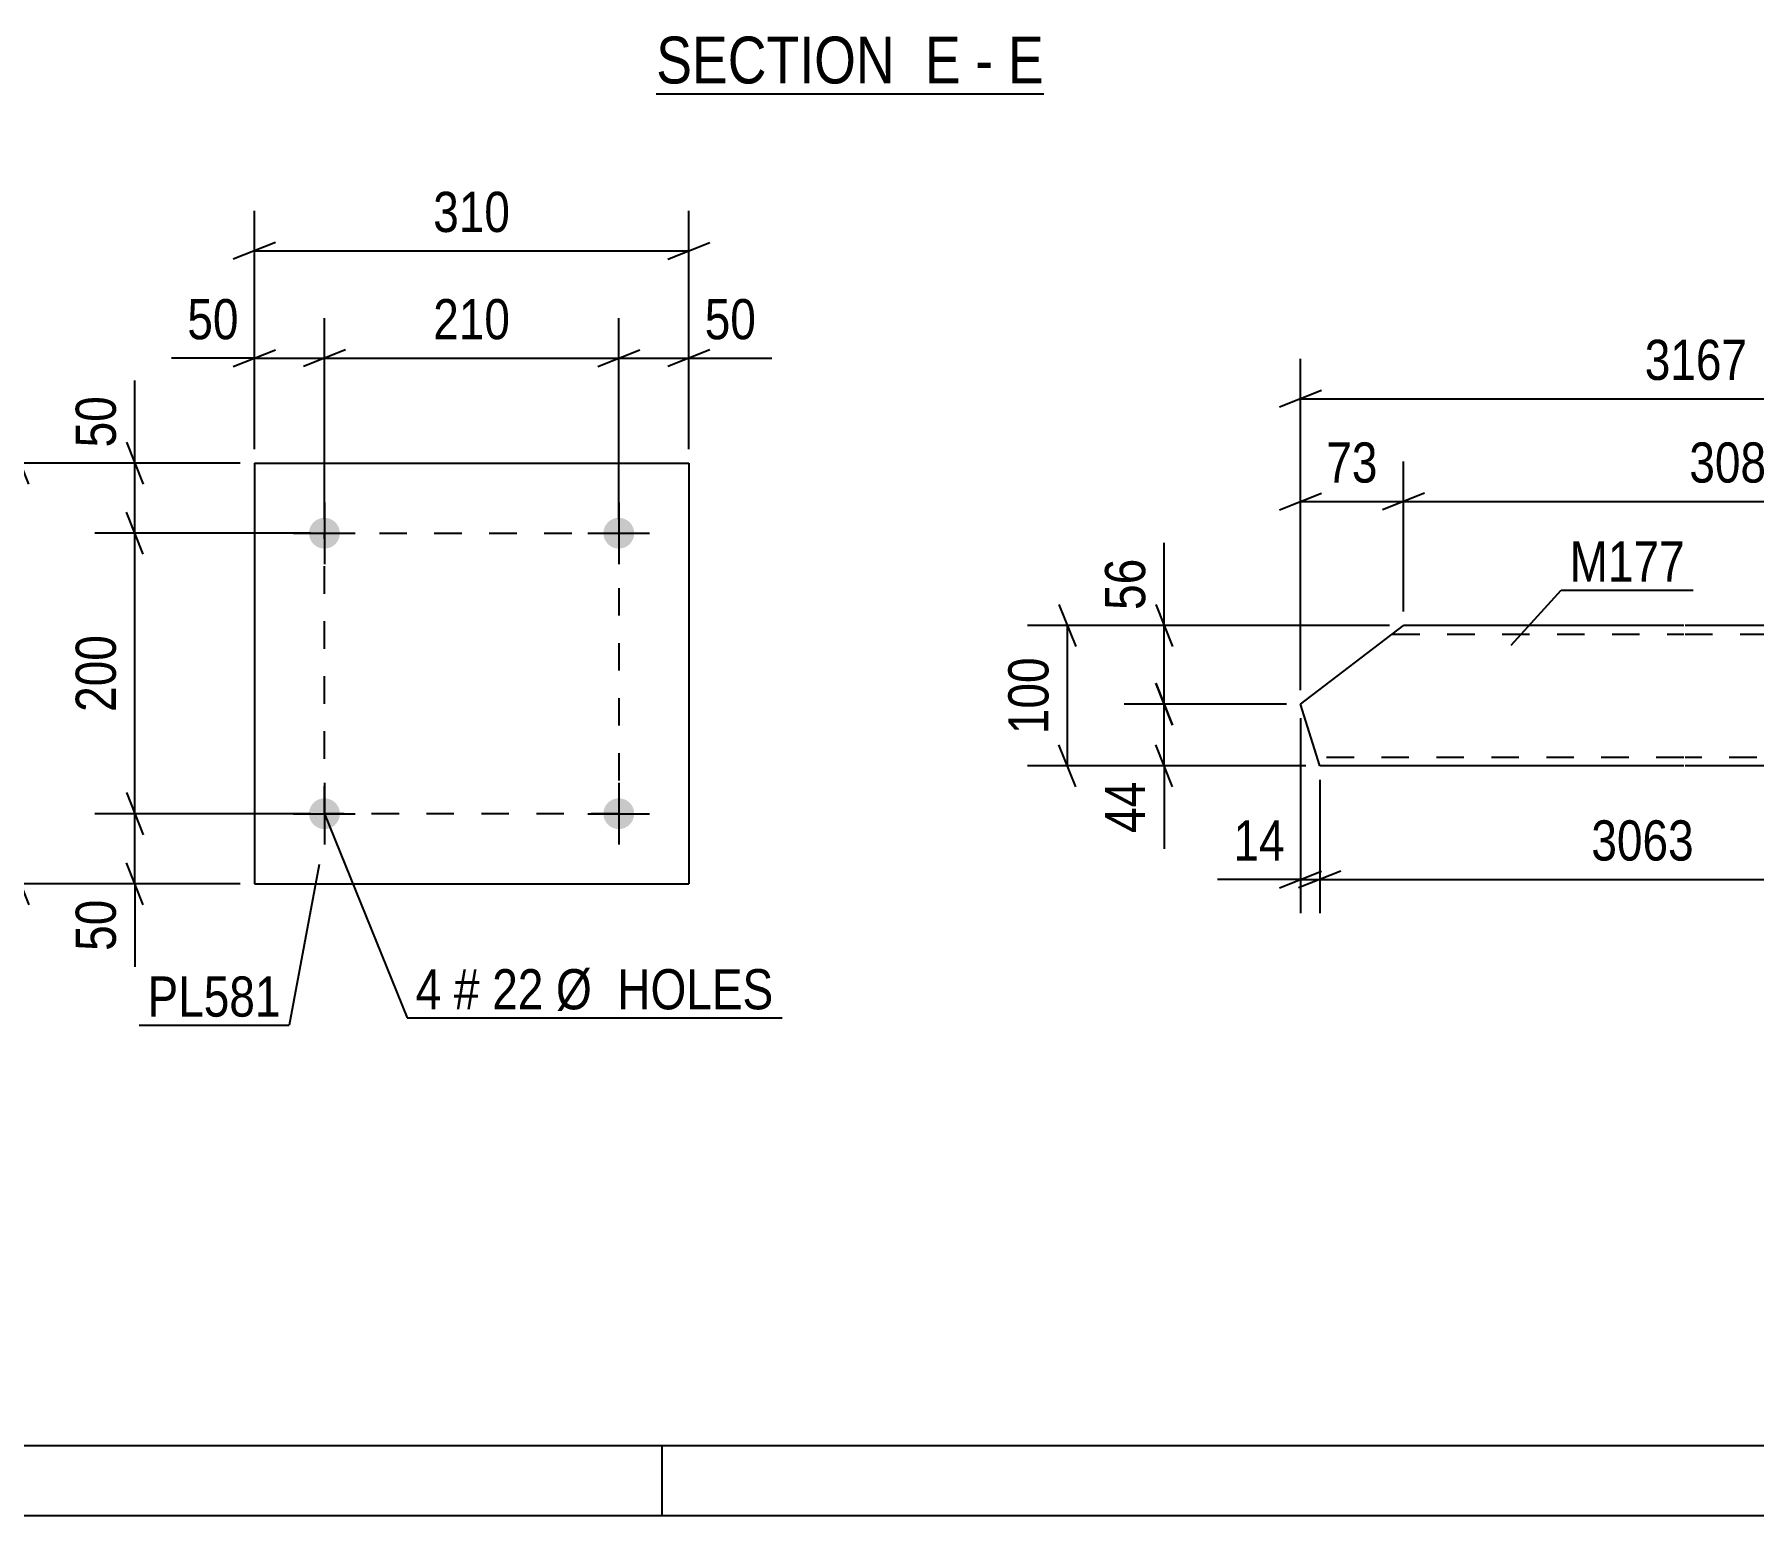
# Model space of a CAD drawing. Header units: millimetres. Extents: x 0 to 841, y 0 to 594.
# Drawn here: x 166.2 to 288.9, y 0 to 105.6 of the extents above; entities that cross this region are included whole.
import ezdxf

# ---------------------------------------------------------------- set-up
doc = ezdxf.new("R2010")
doc.units = ezdxf.units.MM
doc.linetypes.add('DXK_LINE_DOT2', pattern=[3.9198, 1.9599, -1.9599])
doc.styles.add('Arial Narrow', font='ARIALN.TTF', dxfattribs={"height": 0.2})

# ---------------------------------------------------------------- blocks, each defined once
blk = doc.blocks.new('Unknown-103641004-1133')
at = {"color": 5, "linetype": 'Continuous'}
for p, q in [((5, 5), (836, 5)), ((211, 0), (211, 5)), ((0, 0), (841, 0))]:
    blk.add_line(p, q, dxfattribs=at)
blk = doc.blocks.new('Unknown-103641004-16 - 6874')
at = {"color": 6, "linetype": 'Continuous'}
blk.add_line((210.58, 101.37), (238.23, 101.37), dxfattribs=at)
at = {"color": 0, "linetype": 'Continuous'}
for points in [[(228.69, 102.12), (228.69, 105.62), (210.58, 105.62), (210.58, 102.12)], [(232.29, 102.12), (232.29, 105.62), (229.74, 105.62), (229.74, 102.12)], [(234.62, 102.12), (234.62, 105.62), (233.34, 105.62), (233.34, 102.12)], [(238.23, 102.12), (238.23, 105.62), (235.67, 105.62), (235.67, 102.12)]]:
    blk.add_wipeout(points, dxfattribs=at)
at = {"color": 7, "linetype": 'Continuous', "style": 'Arial Narrow'}
for s, p in [('SECTION ', (210.58, 102.12)), ('E', (229.74, 102.12)), ('E', (235.67, 102.12)), ('-', (233.34, 102.12))]:
    blk.add_text(s, height=3.34, dxfattribs=at).set_placement(p)
blk = doc.blocks.new('Part-103641004-1477 - 1461')
at = {"color": 2, "linetype": 'Continuous'}
for p, q in [((256.54, 57.86), (263.88, 63.46)), ((283.88, 63.46), (263.88, 63.46)), ((312, 63.46), (283.98, 63.46)), ((312.98, 60.31), (312, 63.46)), ((303.98, 53.46), (312.98, 60.31)), ((257.91, 53.46), (256.54, 57.86)), ((283.88, 53.46), (257.91, 53.46)), ((303.98, 53.46), (283.98, 53.46))]:
    blk.add_line(p, q, dxfattribs=at)
at = {"color": 7, "linetype": 'DXK_LINE_DOT2'}
for p, q in [((263.09, 62.86), (283.88, 62.86)), ((283.98, 62.86), (312.18, 62.86)), ((283.88, 54.06), (257.72, 54.06)), ((304.77, 54.06), (283.98, 54.06))]:
    blk.add_line(p, q, dxfattribs=at)
blk = doc.blocks.new('Bolt-103641004-7280 - 7246')
at = {"linetype": 'Continuous'}
for points in [[(188.01, 70.05, -1), (185.81, 70.05, -1)], [(209.01, 70.05, -1), (206.81, 70.05, -1)]]:
    blk.add_hatch(color=1, dxfattribs=at).paths.add_polyline_path(points)
at = {"color": 1, "linetype": 'Continuous'}
for p, q in [((186.91, 72.25), (186.91, 67.85)), ((207.91, 72.25), (207.91, 67.85)), ((184.71, 70.05), (189.11, 70.05)), ((205.71, 70.05), (210.11, 70.05))]:
    blk.add_line(p, q, dxfattribs=at)
blk = doc.blocks.new('Bolt-103641004-7285 - 7246')
at = {"linetype": 'Continuous'}
for points in [[(188.01, 50.05, -1), (185.81, 50.05, -1)], [(209.01, 50.05, -1), (206.81, 50.05, -1)]]:
    blk.add_hatch(color=1, dxfattribs=at).paths.add_polyline_path(points)
at = {"color": 1, "linetype": 'Continuous'}
for p, q in [((186.91, 52.25), (186.91, 47.85)), ((207.91, 52.25), (207.91, 47.85)), ((184.71, 50.05), (189.11, 50.05)), ((205.71, 50.05), (210.11, 50.05))]:
    blk.add_line(p, q, dxfattribs=at)
blk = doc.blocks.new('Part-103641004-7290 - 7246')
at = {"color": 2, "linetype": 'Continuous'}
for p, q in [((181.91, 75.05), (181.91, 45.05)), ((181.91, 75.05), (212.91, 75.05)), ((212.91, 75.05), (212.91, 45.05)), ((181.91, 45.05), (212.91, 45.05))]:
    blk.add_line(p, q, dxfattribs=at)
blk = doc.blocks.new('Rectangle-103641004-7399 - 7246')
at = {"color": 1, "linetype": 'DXK_LINE_DOT2'}
blk.add_lwpolyline([(186.91, 70.05), (207.91, 70.05), (207.91, 50.05), (186.91, 50.05), (186.91, 70.05)], close=True, dxfattribs=at)
blk = doc.blocks.new('StraightDimension-103641004-1596 - 1461')
at = {"color": 7, "linetype": 'Continuous'}
for p, q in [((246.81, 63.46), (246.81, 69.37)), ((246.81, 63.46), (246.81, 69.37)), ((246.21, 64.96), (247.41, 61.96)), ((262.88, 63.46), (243.96, 63.46)), ((246.81, 57.86), (246.81, 63.46)), ((247.41, 56.36), (246.21, 59.36)), ((255.54, 57.86), (243.96, 57.86))]:
    blk.add_line(p, q, dxfattribs=at)
at = {"color": 0}
blk.add_wipeout([(246.06, 68.84), (241.86, 68.84), (241.86, 63.98), (246.06, 63.98)], dxfattribs=at)
at = {"color": 3, "style": 'Arial Narrow'}
blk.add_text('56', height=2.863, rotation=90.0002, dxfattribs=at).set_placement((245.46, 64.58))
blk = doc.blocks.new('StraightDimension-103641004-1572 - 1461')
at = {"color": 7, "linetype": 'Continuous'}
for p, q in [((246.21, 59.36), (247.41, 56.36)), ((255.54, 57.86), (243.96, 57.86)), ((246.81, 53.46), (246.81, 57.86)), ((247.41, 51.96), (246.21, 54.96)), ((256.91, 53.46), (243.96, 53.46)), ((246.81, 53.46), (246.81, 47.55)), ((246.81, 53.46), (246.81, 47.55))]:
    blk.add_line(p, q, dxfattribs=at)
at = {"color": 0}
blk.add_wipeout([(246.06, 52.93), (241.86, 52.93), (241.86, 48.08), (246.06, 48.08)], dxfattribs=at)
at = {"color": 3, "style": 'Arial Narrow'}
blk.add_text('44', height=2.863, rotation=90.0002, dxfattribs=at).set_placement((245.46, 48.68))
blk = doc.blocks.new('StraightDimension-103641004-1480 - 1461')
at = {"color": 7, "linetype": 'Continuous'}
for p, q in [((239.31, 64.96), (240.51, 61.96)), ((262.88, 63.46), (237.06, 63.46)), ((239.91, 53.46), (239.91, 63.46)), ((240.51, 51.96), (239.31, 54.96)), ((256.91, 53.46), (237.06, 53.46))]:
    blk.add_line(p, q, dxfattribs=at)
at = {"color": 0}
blk.add_wipeout([(239.16, 61.8), (234.96, 61.8), (234.96, 55.12), (239.16, 55.12)], dxfattribs=at)
at = {"color": 3, "style": 'Arial Narrow'}
blk.add_text('100', height=2.863, rotation=90.0002, dxfattribs=at).set_placement((238.56, 55.72))
blk = doc.blocks.new('StraightDimension-103641004-1638 - 1461')
at = {"color": 7, "linetype": 'Continuous'}
for p, q in [((257.91, 52.46), (257.91, 42.96)), ((303.98, 52.46), (303.98, 42.96)), ((259.41, 45.96), (256.41, 44.76)), ((302.48, 44.76), (305.48, 45.96)), ((257.91, 45.36), (303.98, 45.36))]:
    blk.add_line(p, q, dxfattribs=at)
at = {"color": 0}
blk.add_wipeout([(285.2, 46.11), (285.2, 50.31), (276.69, 50.31), (276.69, 46.11)], dxfattribs=at)
at = {"color": 3, "style": 'Arial Narrow'}
blk.add_text('3063', height=2.863, dxfattribs=at).set_placement((277.29, 46.71))
blk = doc.blocks.new('StraightDimension-103641004-1662 - 1461')
at = {"color": 7, "linetype": 'Continuous'}
for p, q in [((256.54, 56.86), (256.54, 42.96)), ((257.91, 52.46), (257.91, 42.96)), ((255.04, 44.76), (258.04, 45.96)), ((259.41, 45.96), (256.41, 44.76)), ((256.54, 45.36), (250.63, 45.36)), ((256.54, 45.36), (250.63, 45.36)), ((256.54, 45.36), (257.91, 45.36))]:
    blk.add_line(p, q, dxfattribs=at)
at = {"color": 0}
blk.add_wipeout([(256.01, 46.11), (256.01, 50.31), (251.16, 50.31), (251.16, 46.11)], dxfattribs=at)
at = {"color": 3, "style": 'Arial Narrow'}
blk.add_text('14', height=2.863, dxfattribs=at).set_placement((251.76, 46.71))
blk = doc.blocks.new('StraightDimension-103641004-1680 - 1461')
at = {"color": 7, "linetype": 'Continuous'}
for p, q in [((256.54, 58.86), (256.54, 82.48)), ((312.98, 61.31), (312.98, 82.48)), ((258.04, 80.23), (255.04, 79.03)), ((311.48, 79.03), (314.48, 80.23)), ((256.54, 79.63), (312.98, 79.63))]:
    blk.add_line(p, q, dxfattribs=at)
at = {"color": 0}
blk.add_wipeout([(289.01, 80.38), (289.01, 84.58), (280.5, 84.58), (280.5, 80.38)], dxfattribs=at)
at = {"color": 3, "style": 'Arial Narrow'}
blk.add_text('3167', height=2.863, dxfattribs=at).set_placement((281.1, 80.98))
blk = doc.blocks.new('StraightDimension-103641004-1708 - 1461')
at = {"color": 7, "linetype": 'Continuous'}
for p, q in [((263.88, 64.46), (263.88, 75.16)), ((312, 64.46), (312, 75.16)), ((265.38, 72.91), (262.38, 71.71)), ((310.5, 71.71), (313.5, 72.91)), ((263.88, 72.31), (312, 72.31))]:
    blk.add_line(p, q, dxfattribs=at)
at = {"color": 0}
blk.add_wipeout([(292.19, 73.06), (292.19, 77.26), (283.68, 77.26), (283.68, 73.06)], dxfattribs=at)
at = {"color": 3, "style": 'Arial Narrow'}
blk.add_text('3083', height=2.863, dxfattribs=at).set_placement((284.28, 73.66))
blk = doc.blocks.new('StraightDimension-103641004-1732 - 1461')
at = {"color": 7, "linetype": 'Continuous'}
for p, q in [((256.54, 58.86), (256.54, 75.16)), ((263.88, 64.46), (263.88, 75.16)), ((255.04, 71.71), (258.04, 72.91)), ((265.38, 72.91), (262.38, 71.71)), ((256.54, 72.31), (263.88, 72.31))]:
    blk.add_line(p, q, dxfattribs=at)
at = {"color": 0}
blk.add_wipeout([(262.64, 73.06), (262.64, 77.26), (257.78, 77.26), (257.78, 73.06)], dxfattribs=at)
at = {"color": 3, "style": 'Arial Narrow'}
blk.add_text('73', height=2.863, dxfattribs=at).set_placement((258.38, 73.66))
blk = doc.blocks.new('StraightDimension-103641004-7335 - 7246')
at = {"color": 7, "linetype": 'Continuous'}
for p, q in [((181.91, 76.05), (181.91, 93.03)), ((212.91, 76.05), (212.91, 93.03)), ((183.41, 90.78), (180.41, 89.58)), ((211.41, 89.58), (214.41, 90.78)), ((181.91, 90.18), (212.91, 90.18))]:
    blk.add_line(p, q, dxfattribs=at)
at = {"color": 0}
blk.add_wipeout([(200.75, 90.93), (200.75, 95.13), (194.07, 95.13), (194.07, 90.93)], dxfattribs=at)
at = {"color": 3, "style": 'Arial Narrow'}
blk.add_text('310', height=2.863, dxfattribs=at).set_placement((194.67, 91.53))
blk = doc.blocks.new('StraightDimension-103641004-7292 - 7246')
at = {"color": 7, "linetype": 'Continuous'}
for p, q in [((207.91, 71.05), (207.91, 85.38)), ((212.91, 76.05), (212.91, 85.38)), ((206.41, 81.93), (209.41, 83.13)), ((207.91, 82.53), (212.91, 82.53)), ((214.41, 83.13), (211.41, 81.93)), ((212.91, 82.53), (218.82, 82.53)), ((212.91, 82.53), (218.82, 82.53))]:
    blk.add_line(p, q, dxfattribs=at)
at = {"color": 0}
blk.add_wipeout([(218.29, 83.28), (218.29, 87.48), (213.44, 87.48), (213.44, 83.28)], dxfattribs=at)
at = {"color": 3, "style": 'Arial Narrow'}
blk.add_text('50', height=2.863, dxfattribs=at).set_placement((214.04, 83.88))
blk = doc.blocks.new('StraightDimension-103641004-7305 - 7246')
at = {"color": 7, "linetype": 'Continuous'}
for p, q in [((186.91, 71.05), (186.91, 85.38)), ((207.91, 71.05), (207.91, 85.38)), ((188.41, 83.13), (185.41, 81.93)), ((186.91, 82.53), (207.91, 82.53)), ((206.41, 81.93), (209.41, 83.13))]:
    blk.add_line(p, q, dxfattribs=at)
at = {"color": 0}
blk.add_wipeout([(200.75, 83.28), (200.75, 87.48), (194.07, 87.48), (194.07, 83.28)], dxfattribs=at)
at = {"color": 3, "style": 'Arial Narrow'}
blk.add_text('210', height=2.863, dxfattribs=at).set_placement((194.67, 83.88))
blk = doc.blocks.new('StraightDimension-103641004-7321 - 7246')
at = {"color": 7, "linetype": 'Continuous'}
for p, q in [((181.91, 76.05), (181.91, 85.38)), ((186.91, 71.05), (186.91, 85.38)), ((181.91, 82.53), (176.01, 82.53)), ((181.91, 82.53), (176.01, 82.53)), ((180.41, 81.93), (183.41, 83.13)), ((181.91, 82.53), (186.91, 82.53)), ((188.41, 83.13), (185.41, 81.93))]:
    blk.add_line(p, q, dxfattribs=at)
at = {"color": 0}
blk.add_wipeout([(181.39, 83.28), (181.39, 87.48), (176.53, 87.48), (176.53, 83.28)], dxfattribs=at)
at = {"color": 3, "style": 'Arial Narrow'}
blk.add_text('50', height=2.863, dxfattribs=at).set_placement((177.13, 83.88))
blk = doc.blocks.new('StraightDimension-103641004-7346 - 7246')
at = {"color": 7, "linetype": 'Continuous'}
for p, q in [((165.83, 73.55), (164.63, 76.55)), ((180.91, 75.05), (162.38, 75.05)), ((165.23, 45.05), (165.23, 75.05)), ((164.63, 46.55), (165.83, 43.55)), ((180.91, 45.05), (162.38, 45.05))]:
    blk.add_line(p, q, dxfattribs=at)
at = {"color": 0}
blk.add_wipeout([(164.48, 63.39), (160.28, 63.39), (160.28, 56.71), (164.48, 56.71)], dxfattribs=at)
at = {"color": 3, "style": 'Arial Narrow'}
blk.add_text('300', height=2.863, rotation=90.0002, dxfattribs=at).set_placement((163.88, 57.31))
blk = doc.blocks.new('StraightDimension-103641004-7357 - 7246')
at = {"color": 7, "linetype": 'Continuous'}
for p, q in [((172.78, 51.55), (173.98, 48.55)), ((185.91, 50.05), (170.53, 50.05)), ((173.38, 45.05), (173.38, 50.05)), ((173.98, 43.55), (172.78, 46.55)), ((180.91, 45.05), (170.53, 45.05)), ((173.38, 45.05), (173.38, 39.14)), ((173.38, 45.05), (173.38, 39.14))]:
    blk.add_line(p, q, dxfattribs=at)
at = {"color": 0}
blk.add_wipeout([(172.63, 44.52), (168.43, 44.52), (168.43, 39.67), (172.63, 39.67)], dxfattribs=at)
at = {"color": 3, "style": 'Arial Narrow'}
blk.add_text('50', height=2.863, rotation=90.0002, dxfattribs=at).set_placement((172.03, 40.27))
blk = doc.blocks.new('StraightDimension-103641004-7370 - 7246')
at = {"color": 7, "linetype": 'Continuous'}
for p, q in [((173.98, 68.55), (172.78, 71.55)), ((185.91, 70.05), (170.53, 70.05)), ((173.38, 50.05), (173.38, 70.05)), ((172.78, 51.55), (173.98, 48.55)), ((185.91, 50.05), (170.53, 50.05))]:
    blk.add_line(p, q, dxfattribs=at)
at = {"color": 0}
blk.add_wipeout([(172.63, 63.39), (168.43, 63.39), (168.43, 56.71), (172.63, 56.71)], dxfattribs=at)
at = {"color": 3, "style": 'Arial Narrow'}
blk.add_text('200', height=2.863, rotation=90.0002, dxfattribs=at).set_placement((172.03, 57.31))
blk = doc.blocks.new('StraightDimension-103641004-7386 - 7246')
at = {"color": 7, "linetype": 'Continuous'}
for p, q in [((173.38, 75.05), (173.38, 80.95)), ((173.38, 75.05), (173.38, 80.95)), ((172.78, 76.55), (173.98, 73.55)), ((180.91, 75.05), (170.53, 75.05)), ((173.38, 70.05), (173.38, 75.05)), ((173.98, 68.55), (172.78, 71.55)), ((185.91, 70.05), (170.53, 70.05))]:
    blk.add_line(p, q, dxfattribs=at)
at = {"color": 0}
blk.add_wipeout([(172.63, 80.43), (168.43, 80.43), (168.43, 75.57), (172.63, 75.57)], dxfattribs=at)
at = {"color": 3, "style": 'Arial Narrow'}
blk.add_text('50', height=2.863, rotation=90.0002, dxfattribs=at).set_placement((172.03, 76.17))
blk = doc.blocks.new('Mark-103641004-1473 - 1461')
at = {"color": 0}
blk.add_wipeout([(283.96, 66.6), (283.96, 69.6), (275.74, 69.6), (275.74, 66.6)], dxfattribs=at)
blk.add_wipeout([(283.96, 66.6), (283.96, 69.6), (275.74, 69.6), (275.74, 66.6)], dxfattribs=at)
at = {"color": 30, "linetype": 'Continuous'}
for p, q in [((271.56, 62.06), (275.14, 66)), ((275.14, 66), (284.56, 66))]:
    blk.add_line(p, q, dxfattribs=at)
at = {"color": 3, "style": 'Arial Narrow'}
blk.add_text('M177', height=2.863, dxfattribs=at).set_placement((275.74, 66.6))
blk = doc.blocks.new('Mark-103641004-7286 - 7246')
at = {"color": 0}
blk.add_wipeout([(183.79, 35.58), (183.79, 38.58), (174.29, 38.58), (174.29, 35.58)], dxfattribs=at)
blk.add_wipeout([(183.79, 35.58), (183.79, 38.58), (174.29, 38.58), (174.29, 35.58)], dxfattribs=at)
at = {"color": 30, "linetype": 'Continuous'}
for p in [(186.53, 46.42), (173.69, 34.98)]:
    blk.add_line(p, (184.39, 34.98), dxfattribs=at)
at = {"color": 3, "style": 'Arial Narrow'}
blk.add_text('PL581', height=2.863, dxfattribs=at).set_placement((174.29, 35.58))
blk = doc.blocks.new('MarkSet-103641004-7446 - 7246')
at = {"color": 0}
for points in [[(195.25, 36.1), (195.25, 39.1), (193.42, 39.1), (193.42, 36.1)], [(197.98, 36.1), (197.98, 39.1), (196.15, 39.1), (196.15, 36.1)], [(202.53, 36.1), (202.53, 39.1), (198.88, 39.1), (198.88, 36.1)], [(218.96, 36.1), (218.96, 39.1), (203.43, 39.1), (203.43, 36.1)]]:
    blk.add_wipeout(points, dxfattribs=at)
for points in [[(195.25, 36.1), (195.25, 39.1), (193.42, 39.1), (193.42, 36.1)], [(197.98, 36.1), (197.98, 39.1), (196.15, 39.1), (196.15, 36.1)], [(202.53, 36.1), (202.53, 39.1), (198.88, 39.1), (198.88, 36.1)], [(218.96, 36.1), (218.96, 39.1), (203.43, 39.1), (203.43, 36.1)]]:
    blk.add_wipeout(points, dxfattribs=at)
at = {"color": 7, "linetype": 'Continuous'}
for p, q in [((186.91, 50.05), (192.82, 35.5)), ((192.82, 35.5), (219.56, 35.5))]:
    blk.add_line(p, q, dxfattribs=at)
at = {"color": 3, "style": 'Arial Narrow'}
for s, height, p in [('4', 2.86, (193.42, 36.1)), ('#', 2.86, (196.15, 36.1)), ('22', 2.863, (198.88, 36.1)), ('Ø  HOLES', 2.863, (203.43, 36.1))]:
    blk.add_text(s, height=height, dxfattribs=at).set_placement(p)

msp = doc.modelspace()

# ---------------------------------------------------------------- block references
for name in ['Unknown-103641004-1133', 'Part-103641004-7290 - 7246', 'Bolt-103641004-7280 - 7246', 'Rectangle-103641004-7399 - 7246', 'Part-103641004-1477 - 1461', 'Bolt-103641004-7285 - 7246']:
    msp.add_blockref(name, (0, 0))

# ---------------------------------------------------------------- next in the draw order: block references
for name in ['Unknown-103641004-16 - 6874', 'StraightDimension-103641004-7335 - 7246', 'StraightDimension-103641004-1596 - 1461']:
    msp.add_blockref(name, (0, 0))

# ---------------------------------------------------------------- next in the draw order: block references
for name in ['StraightDimension-103641004-7292 - 7246', 'StraightDimension-103641004-1572 - 1461']:
    msp.add_blockref(name, (0, 0))

# ---------------------------------------------------------------- next in the draw order: block references
for name in ['StraightDimension-103641004-7305 - 7246', 'StraightDimension-103641004-1480 - 1461']:
    msp.add_blockref(name, (0, 0))

# ---------------------------------------------------------------- next in the draw order: block references
for name in ['StraightDimension-103641004-7321 - 7246', 'StraightDimension-103641004-1680 - 1461', 'StraightDimension-103641004-1638 - 1461']:
    msp.add_blockref(name, (0, 0))

# ---------------------------------------------------------------- next in the draw order: block references
for name in ['StraightDimension-103641004-7346 - 7246', 'StraightDimension-103641004-1708 - 1461', 'StraightDimension-103641004-1662 - 1461']:
    msp.add_blockref(name, (0, 0))

# ---------------------------------------------------------------- next in the draw order: block references
for name in ['StraightDimension-103641004-1732 - 1461', 'Mark-103641004-1473 - 1461', 'StraightDimension-103641004-7357 - 7246']:
    msp.add_blockref(name, (0, 0))

# ---------------------------------------------------------------- next in the draw order: block references
for name in ['StraightDimension-103641004-7370 - 7246', 'Mark-103641004-7286 - 7246']:
    msp.add_blockref(name, (0, 0))

# ---------------------------------------------------------------- next in the draw order: block references
for name in ['StraightDimension-103641004-7386 - 7246', 'MarkSet-103641004-7446 - 7246']:
    msp.add_blockref(name, (0, 0))

doc.saveas('drawing.dxf')
